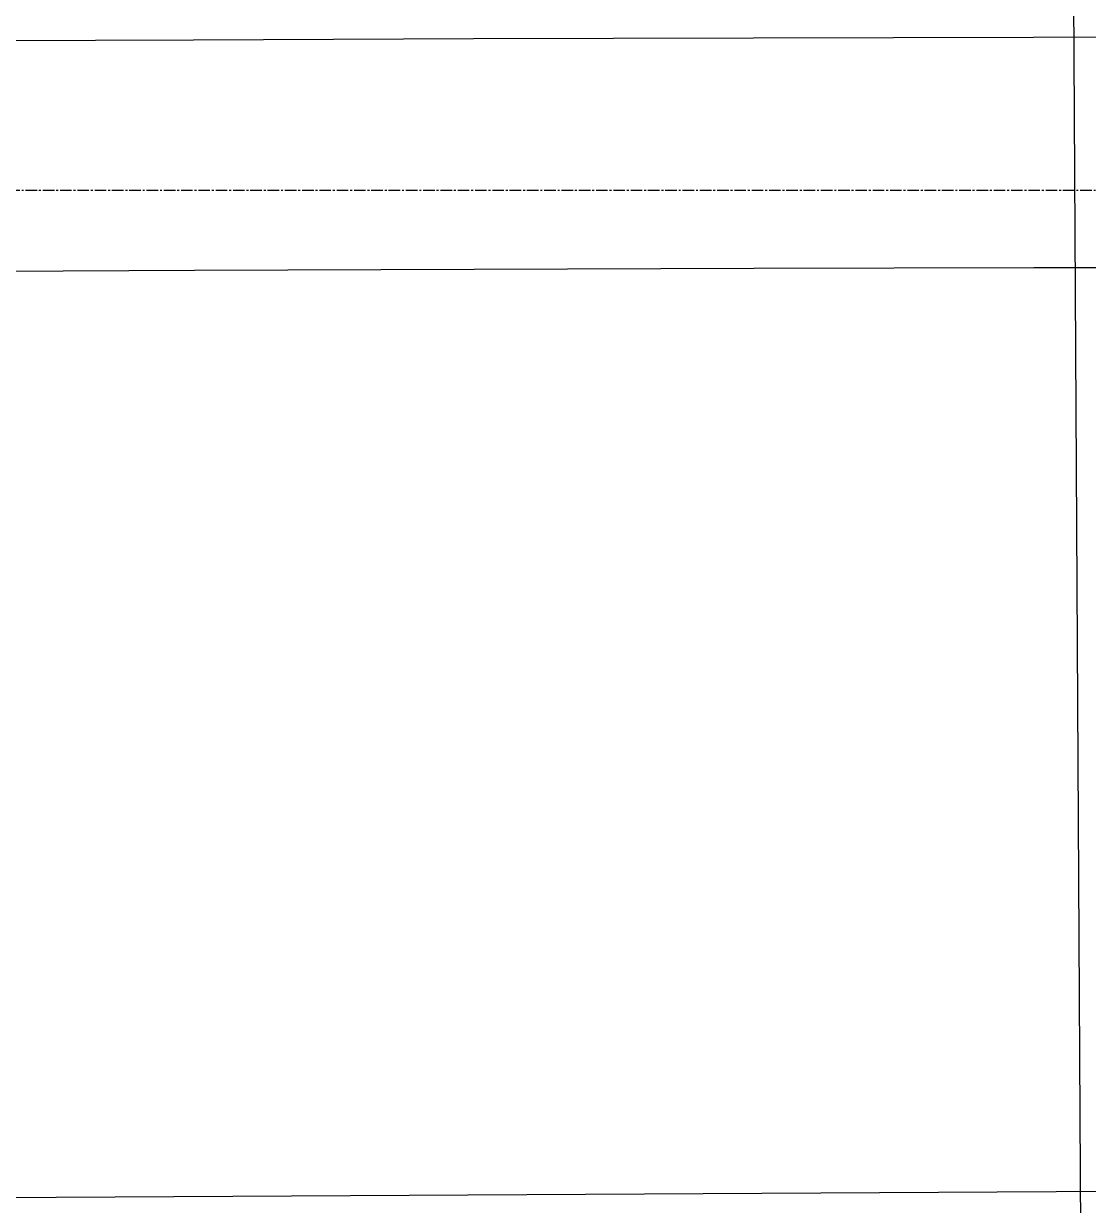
# Model space of a CAD drawing. Header units: millimetres. Extents: x -179076 to 119312, y -18667 to 180141.
# Drawn here: x -63835 to -63142, y 165631 to 166399 of the extents above; entities that cross this region are included whole.
import ezdxf

# ---------------------------------------------------------------- set-up
doc = ezdxf.new("R2010")
doc.units = ezdxf.units.MM
doc.linetypes.add('X-GRID_5~ROOF$0$CENTER2', pattern=[1.125, 0.75, -0.125, 0.125, -0.125])
for name, color, linetype in [('X-EXT_PH$0$A-254', 254, 'Continuous'), ('X-EXT_PH$0$A-ELE3', 4, 'Continuous'), ('X-EXT_PH$0$A-ELE4', 8, 'Continuous'), ('X-EXT_PH$0$A-MEP1a', 5, 'Continuous'), ('X-EXT_PH$0$A-PAT', 251, 'Continuous'), ('X-EXT_PH$0$EA-K', 30, 'Continuous'), ('X-GRID_5~ROOF$0$A-CEN1', 1, 'X-GRID_5~ROOF$0$CENTER2')]:
    doc.layers.add(name, color=color, linetype=linetype)

# ---------------------------------------------------------------- blocks, each defined once
blk = doc.blocks.new('X-EXT_PH$0$bmu_office')
at = {"layer": 'X-EXT_PH$0$A-MEP1a', "color": 251}
for p, q in [((1290118.96, -1564601.21), (1290118.96, -1563511.21)), ((1291366.24, -1564501.21), (1288934.29, -1564501.21))]:
    blk.add_line(p, q, dxfattribs=at)

msp = doc.modelspace()

# ---------------------------------------------------------------- hatches: boundary and pattern name
at = {"layer": 'X-EXT_PH$0$A-254'}
h = msp.add_hatch(color=256, dxfattribs=at)
h.dxf.hatch_style = 1
edge = h.paths.add_edge_path(flags=16)
edge.add_arc((-150113.34, 146990.77), 116300, 0, 7.2498053)
edge.add_arc((-40000.75, 160998.48), 5300, 7.24981, 83.51554)
edge.add_arc((-62813.34, -39709.23), 207300, 83.5155446, 96.4844554)
edge.add_arc((-85625.94, 160998.48), 5300, 96.48446, 172.75019)
edge.add_arc((24486.66, 146990.77), 116300, 172.7501947, 180)
edge.add_arc((24486.66, 146990.77), 116300, 180, 187.2498053)
edge.add_arc((-85625.94, 132983.06), 5300, 187.24981, 263.51554)
edge.add_arc((-62813.34, 333690.77), 207300, 263.5155446, 276.4844554)
edge.add_arc((-40000.75, 132983.06), 5300, 276.48446, 352.75019)
edge.add_arc((-150113.34, 146990.77), 116300, 352.7501947, 360)
edge = h.paths.add_edge_path()
edge.add_arc((-150113.34, 146990.77), 116800, 0, 7.2498053)
edge.add_arc((-40000.75, 160998.48), 5800, 7.249805, 83.515545)
edge.add_arc((-62813.34, -39709.23), 207800, 83.5155446, 96.4844554)
edge.add_arc((-85625.94, 160998.48), 5800, 96.484455, 172.750195)
edge.add_arc((24486.66, 146990.77), 116800, 172.7501947, 180)
edge.add_arc((24486.66, 146990.77), 116800, 180, 187.2498053)
edge.add_arc((-85625.94, 132983.06), 5800, 187.249805, 263.515545)
edge.add_arc((-62813.34, 333690.77), 207800, 263.5155446, 276.4844554)
edge.add_arc((-40000.75, 132983.06), 5800, 276.484455, 352.750195)
edge.add_arc((-150113.34, 146990.77), 116800, 352.7501947, 360)
at = {"layer": 'X-EXT_PH$0$A-PAT'}
h = msp.add_hatch(dxfattribs=at)
h.set_pattern_fill('NET', color=256, scale=600)
h.set_pattern_definition([(0, (-165939.6, 60614), (0, 1905), []), (90, (-165939.6, 60614), (-1905, 1e-13), [])])
h.paths.add_polyline_path([(-81613.34, 153190.77), (-42913.34, 153190.77), (-42913.34, 140790.77), (-81613.34, 140790.77)], flags=16)
h.paths.add_polyline_path([(-42863.34, 145590.77), (-42763.34, 140790.77), (-42713.34, 140790.77)], flags=16)
edge = h.paths.add_edge_path()
edge.add_arc((-40000.75, 160998.48), 5300, 7.24981, 83.51554)
edge.add_arc((-62813.34, -39709.23), 207300, 83.5155446, 96.4844554)
edge.add_arc((-85625.94, 160998.48), 5300, 96.48446, 172.75019)
edge.add_arc((24486.66, 146990.77), 116300, 172.7501947, 187.2498053)
edge.add_arc((-85625.94, 132983.06), 5300, 187.24981, 263.51554)
edge.add_arc((-62813.34, 333690.77), 207300, 263.5155446, 276.4844554)
edge.add_arc((-40000.75, 132983.06), 5300, 276.48446, 352.75019)
edge.add_arc((-150113.34, 146990.77), 116300, 352.7501947, 367.2498053)

# ---------------------------------------------------------------- linework, layer by layer
at = {"layer": 'X-EXT_PH$0$A-ELE3', "color": 11, "true_color": 0xf27172}
for points in [[(-35013.34, 146990.77, 0.031644), (-35933.52, 161515.88, 0.345625), (-39537.72, 165072.25, 0.056648), (-86088.97, 165072.25, 0.345625), (-89693.16, 161515.88, 0.031644), (-90613.34, 146990.77, 0.031644), (-89693.16, 132465.65, 0.345625), (-86088.97, 128909.29, 0.056648), (-39537.72, 128909.29, 0.345625), (-35933.52, 132465.65, 0.031644)], [(-35163.34, 146990.77, 0.031644), (-36082.32, 161496.95, 0.345625), (-39554.66, 164923.21, 0.056648), (-86072.03, 164923.21, 0.345625), (-89544.36, 161496.95, 0.031644), (-90463.34, 146990.77, 0.031644), (-89544.36, 132484.58, 0.345625), (-86072.03, 129058.33, 0.056648), (-39554.66, 129058.33, 0.345625), (-36082.32, 132484.58, 0.031644)]]:
    msp.add_lwpolyline(points, format="xyb", close=True, dxfattribs=at)
at = {"layer": 'X-EXT_PH$0$A-ELE4', "color": 5}
msp.add_lwpolyline([(-33813.34, 146990.77, 0.031644), (-34743.12, 161667.32, 0.345625), (-39402.2, 166264.57, 0.056648), (-86224.49, 166264.57, 0.345625), (-90883.57, 161667.32, 0.031644), (-91813.34, 146990.77, 0.031644), (-90883.57, 132314.22, 0.345625), (-86224.49, 127716.96, 0.056648), (-39402.2, 127716.96, 0.345625), (-34743.12, 132314.22, 0.031644)], format="xyb", close=True, dxfattribs=at)
at = {"layer": 'X-GRID_5~ROOF$0$A-CEN1', "ltscale": 10}
msp.add_lwpolyline([(-29513.34, 166290.77), (-99513.34, 166290.77)], dxfattribs=at)

# ---------------------------------------------------------------- block references
at = {"layer": 'X-EXT_PH$0$EA-K', "rotation": 0.3278359900709154}
msp.add_blockref('X-EXT_PH$0$bmu_office', (-1362196.36, 1722733.32), dxfattribs=at)

doc.saveas('drawing.dxf')
